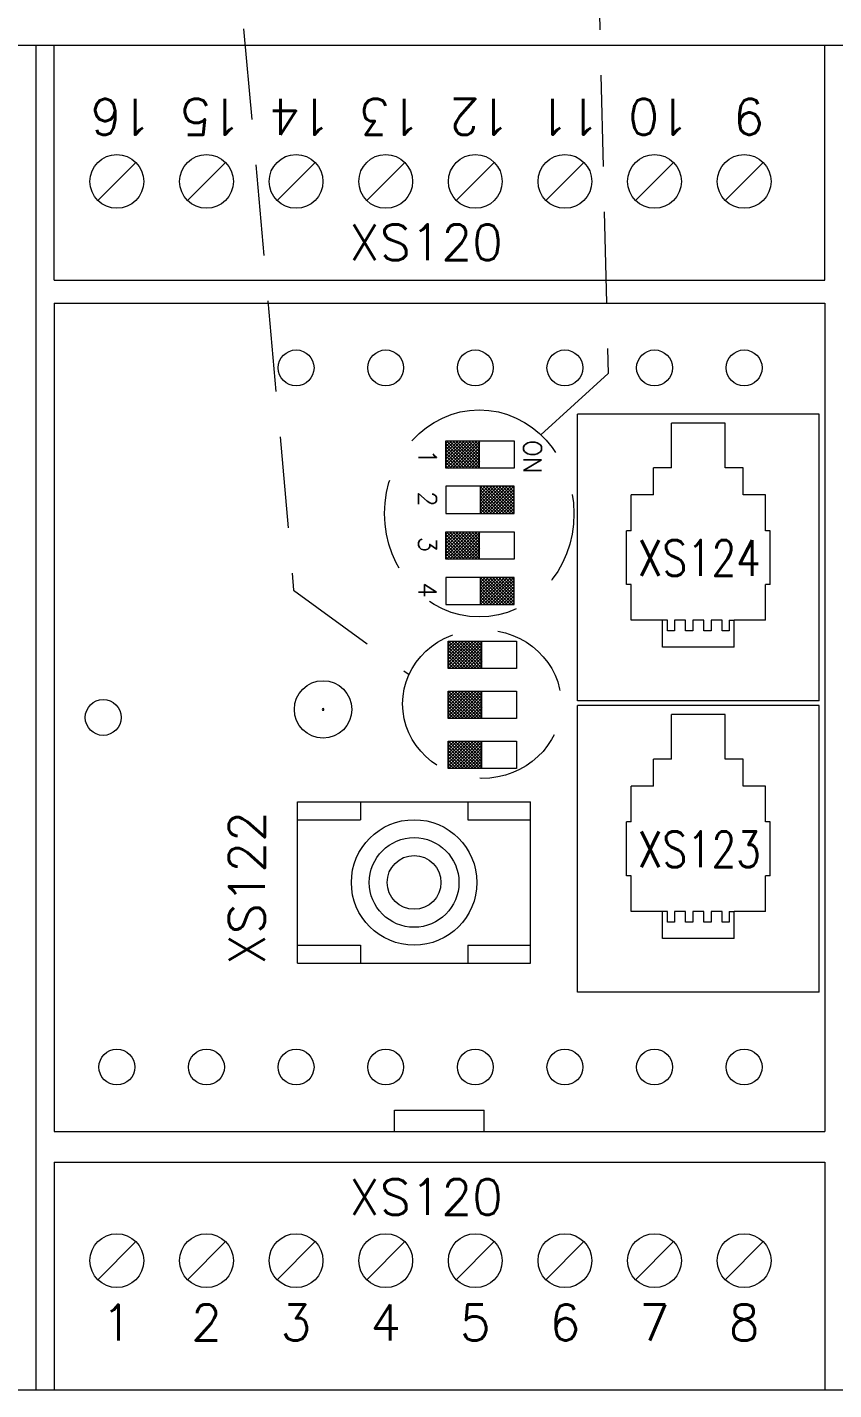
# Model space of a CAD drawing. Extents: x -2993 to 3661, y -4147 to -1441.
# Drawn here: x 3387.4 to 3432.4, y -3555.3 to -3479.3 of the extents above; entities that cross this region are included whole.
import ezdxf
from ezdxf.enums import TextEntityAlignment as Align

# ---------------------------------------------------------------- set-up
doc = ezdxf.new("R2010")
doc.units = 0
doc.header["$LTSCALE"] = 0.1
doc.header["$MEASUREMENT"] = 0
doc.linetypes.add('DASHED', pattern=[19.05, 12.7, -6.35])
doc.layers.add('LAYOUT', color=7, linetype='CONTINUOUS')
doc.layers.add('MOTMODULE', color=7, linetype='CONTINUOUS')
doc.styles.get("Standard").update_dxf_attribs({"font": 'simplex.shx'})

msp = doc.modelspace()

# ---------------------------------------------------------------- linework, layer by layer
at = {"layer": 'LAYOUT', "color": 7, "linetype": 'DASHED', "lineweight": 13, "ltscale": 4}
for p, q in [((3396.127, -3441.464), (3402.295, -3510.722)), ((3418.547, -3443.919), (3419.837, -3498.646)), ((3402.295, -3510.722), (3408.736, -3515.435))]:
    msp.add_line(p, q, dxfattribs=at)
at = {"layer": 'LAYOUT', "color": 7, "lineweight": 13, "ltscale": 4}
msp.add_line((3419.837, -3498.646), (3416.089, -3502.061), dxfattribs=at)
at = {"layer": 'LAYOUT', "color": 7, "lineweight": 13}
for p, q in [((3431.626, -3500.909), (3418.126, -3500.909)), ((3418.126, -3516.909), (3418.126, -3500.909)), ((3431.626, -3516.909), (3431.626, -3500.909)), ((3426.376, -3501.409), (3423.376, -3501.409)), ((3423.376, -3503.909), (3423.376, -3501.409)), ((3426.376, -3503.909), (3426.376, -3501.409)), ((3422.376, -3505.409), (3422.376, -3503.909)), ((3423.376, -3503.909), (3422.376, -3503.909)), ((3427.376, -3503.909), (3426.376, -3503.909)), ((3427.376, -3505.409), (3427.376, -3503.909)), ((3422.376, -3505.409), (3421.126, -3505.409)), ((3421.126, -3507.409), (3421.126, -3505.409)), ((3428.626, -3505.409), (3427.376, -3505.409)), ((3428.626, -3507.409), (3428.626, -3505.409)), ((3421.126, -3507.409), (3420.876, -3507.409)), ((3420.876, -3510.409), (3420.876, -3507.409)), ((3428.876, -3507.409), (3428.626, -3507.409)), ((3428.876, -3510.409), (3428.876, -3507.409)), ((3421.126, -3510.409), (3420.876, -3510.409)), ((3421.126, -3512.409), (3421.126, -3510.409)), ((3428.626, -3512.409), (3428.626, -3510.409)), ((3428.876, -3510.409), (3428.626, -3510.409)), ((3422.876, -3512.409), (3421.126, -3512.409)), ((3422.876, -3513.909), (3422.876, -3512.409)), ((3423.149, -3512.409), (3422.876, -3512.409)), ((3426.603, -3512.409), (3426.876, -3512.409)), ((3426.876, -3513.909), (3426.876, -3512.409)), ((3428.626, -3512.409), (3426.876, -3512.409)), ((3426.876, -3513.909), (3422.876, -3513.909)), ((3431.626, -3516.909), (3418.126, -3516.909)), ((3418.126, -3533.159), (3418.126, -3517.159)), ((3431.626, -3517.159), (3418.126, -3517.159)), ((3431.626, -3533.159), (3431.626, -3517.159)), ((3426.376, -3517.659), (3423.376, -3517.659)), ((3423.376, -3520.159), (3423.376, -3517.659)), ((3426.376, -3520.159), (3426.376, -3517.659)), ((3423.376, -3520.159), (3422.376, -3520.159)), ((3422.376, -3521.659), (3422.376, -3520.159)), ((3427.376, -3520.159), (3426.376, -3520.159)), ((3427.376, -3521.659), (3427.376, -3520.159)), ((3421.126, -3523.659), (3421.126, -3521.659)), ((3422.376, -3521.659), (3421.126, -3521.659)), ((3428.626, -3521.659), (3427.376, -3521.659)), ((3428.626, -3523.659), (3428.626, -3521.659)), ((3402.517, -3531.53), (3402.517, -3522.53)), ((3402.517, -3522.53), (3415.517, -3522.53)), ((3406.017, -3522.53), (3406.017, -3523.53)), ((3412.017, -3522.53), (3412.017, -3523.53)), ((3415.517, -3531.53), (3415.517, -3522.53)), ((3402.517, -3523.53), (3406.017, -3523.53)), ((3412.017, -3523.53), (3415.517, -3523.53)), ((3420.876, -3526.659), (3420.876, -3523.659)), ((3421.126, -3523.659), (3420.876, -3523.659)), ((3428.876, -3523.659), (3428.626, -3523.659)), ((3428.876, -3526.659), (3428.876, -3523.659)), ((3421.126, -3526.659), (3420.876, -3526.659)), ((3421.126, -3528.659), (3421.126, -3526.659)), ((3428.876, -3526.659), (3428.626, -3526.659)), ((3428.626, -3528.659), (3428.626, -3526.659)), ((3422.876, -3528.659), (3421.126, -3528.659)), ((3423.149, -3528.659), (3422.876, -3528.659)), ((3422.876, -3530.159), (3422.876, -3528.659)), ((3426.603, -3528.659), (3426.876, -3528.659)), ((3426.876, -3530.159), (3426.876, -3528.659)), ((3428.626, -3528.659), (3426.876, -3528.659)), ((3426.876, -3530.159), (3422.876, -3530.159)), ((3402.517, -3530.53), (3406.017, -3530.53)), ((3406.017, -3530.53), (3406.017, -3531.53)), ((3412.017, -3530.53), (3412.017, -3531.53)), ((3412.017, -3530.53), (3415.517, -3530.53)), ((3402.517, -3531.53), (3415.517, -3531.53)), ((3431.626, -3533.159), (3418.126, -3533.159))]:
    msp.add_line(p, q, dxfattribs=at)
at = {"layer": 'LAYOUT', "color": 7, "linetype": 'Continuous', "lineweight": 13}
for p, q in [((3410.795, -3503.916), (3410.795, -3502.392)), ((3411.649, -3502.392), (3410.795, -3503.247)), ((3411.473, -3502.392), (3410.795, -3503.07)), ((3411.296, -3502.392), (3410.795, -3502.893)), ((3411.119, -3502.392), (3410.795, -3502.717)), ((3410.942, -3502.392), (3410.795, -3502.54)), ((3410.795, -3502.392), (3414.605, -3502.392)), ((3410.795, -3502.546), (3411.657, -3503.408)), ((3410.795, -3502.723), (3411.48, -3503.408)), ((3411.826, -3502.392), (3410.81, -3503.408)), ((3410.818, -3502.392), (3411.834, -3503.408)), ((3412.003, -3502.392), (3410.987, -3503.408)), ((3410.994, -3502.392), (3412.01, -3503.408)), ((3412.18, -3502.392), (3411.164, -3503.408)), ((3411.171, -3502.392), (3412.187, -3503.408)), ((3412.356, -3502.392), (3411.34, -3503.408)), ((3411.348, -3502.392), (3412.364, -3503.408)), ((3412.533, -3502.392), (3411.517, -3503.408)), ((3411.525, -3502.392), (3412.541, -3503.408)), ((3412.675, -3502.427), (3411.694, -3503.408)), ((3411.701, -3502.392), (3412.675, -3503.366)), ((3412.675, -3502.604), (3411.871, -3503.408)), ((3411.878, -3502.392), (3412.675, -3503.19)), ((3412.675, -3502.78), (3412.048, -3503.408)), ((3412.055, -3502.392), (3412.675, -3503.013)), ((3412.232, -3502.392), (3412.675, -3502.836)), ((3412.409, -3502.392), (3412.675, -3502.659)), ((3412.585, -3502.392), (3412.675, -3502.482)), ((3412.675, -3503.916), (3412.675, -3502.392)), ((3414.605, -3502.392), (3414.605, -3503.916)), ((3410.795, -3502.9), (3411.303, -3503.408)), ((3410.795, -3503.077), (3411.126, -3503.408)), ((3410.795, -3503.253), (3410.95, -3503.408)), ((3411.164, -3503.408), (3410.795, -3503.777)), ((3410.987, -3503.408), (3410.795, -3503.6)), ((3410.81, -3503.408), (3410.795, -3503.424)), ((3410.795, -3503.43), (3411.281, -3503.916)), ((3411.34, -3503.408), (3410.832, -3503.916)), ((3410.95, -3503.408), (3411.458, -3503.916)), ((3411.517, -3503.408), (3411.009, -3503.916)), ((3411.126, -3503.408), (3411.634, -3503.916)), ((3411.694, -3503.408), (3411.186, -3503.916)), ((3411.303, -3503.408), (3411.811, -3503.916)), ((3411.871, -3503.408), (3411.363, -3503.916)), ((3411.48, -3503.408), (3411.988, -3503.916)), ((3412.048, -3503.408), (3411.54, -3503.916)), ((3411.657, -3503.408), (3412.165, -3503.916)), ((3412.224, -3503.408), (3411.716, -3503.916)), ((3411.834, -3503.408), (3412.342, -3503.916)), ((3412.401, -3503.408), (3411.893, -3503.916)), ((3412.01, -3503.408), (3412.518, -3503.916)), ((3412.578, -3503.408), (3412.07, -3503.916)), ((3412.187, -3503.408), (3412.675, -3503.897)), ((3412.675, -3502.957), (3412.224, -3503.408)), ((3412.675, -3503.488), (3412.247, -3503.916)), ((3412.364, -3503.408), (3412.675, -3503.72)), ((3412.675, -3503.134), (3412.401, -3503.408)), ((3412.541, -3503.408), (3412.675, -3503.543)), ((3412.675, -3503.311), (3412.578, -3503.408)), ((3410.795, -3503.607), (3411.104, -3503.916)), ((3410.795, -3503.784), (3410.927, -3503.916)), ((3414.605, -3503.916), (3410.795, -3503.916)), ((3412.675, -3503.664), (3412.423, -3503.916)), ((3412.675, -3503.841), (3412.6, -3503.916)), ((3414.605, -3504.932), (3410.795, -3504.932)), ((3410.795, -3504.932), (3410.795, -3506.456)), ((3413.698, -3504.932), (3412.724, -3505.906)), ((3413.521, -3504.932), (3412.724, -3505.73)), ((3413.345, -3504.932), (3412.724, -3505.553)), ((3413.168, -3504.932), (3412.724, -3505.376)), ((3412.991, -3504.932), (3412.724, -3505.199)), ((3412.814, -3504.932), (3412.724, -3505.022)), ((3412.724, -3506.456), (3412.724, -3504.932)), ((3412.724, -3504.967), (3413.706, -3505.948)), ((3413.875, -3504.932), (3412.859, -3505.948)), ((3412.866, -3504.932), (3413.882, -3505.948)), ((3414.052, -3504.932), (3413.036, -3505.948)), ((3413.043, -3504.932), (3414.059, -3505.948)), ((3414.228, -3504.932), (3413.212, -3505.948)), ((3413.22, -3504.932), (3414.236, -3505.948)), ((3414.405, -3504.932), (3413.389, -3505.948)), ((3413.397, -3504.932), (3414.413, -3505.948)), ((3414.582, -3504.932), (3413.566, -3505.948)), ((3413.573, -3504.932), (3414.589, -3505.948)), ((3414.605, -3505.086), (3413.743, -3505.948)), ((3413.75, -3504.932), (3414.605, -3505.787)), ((3413.927, -3504.932), (3414.605, -3505.61)), ((3414.104, -3504.932), (3414.605, -3505.433)), ((3414.281, -3504.932), (3414.605, -3505.257)), ((3414.457, -3504.932), (3414.605, -3505.08)), ((3414.605, -3506.456), (3414.605, -3504.932)), ((3412.724, -3505.144), (3413.529, -3505.948)), ((3412.724, -3505.32), (3413.352, -3505.948)), ((3412.724, -3505.497), (3413.175, -3505.948)), ((3412.724, -3505.674), (3412.998, -3505.948)), ((3412.724, -3505.851), (3412.822, -3505.948)), ((3414.605, -3505.263), (3413.92, -3505.948)), ((3414.605, -3505.44), (3414.096, -3505.948)), ((3414.605, -3505.617), (3414.273, -3505.948)), ((3414.605, -3505.793), (3414.45, -3505.948)), ((3410.795, -3506.456), (3414.605, -3506.456)), ((3413.212, -3505.948), (3412.724, -3506.437)), ((3413.036, -3505.948), (3412.724, -3506.26)), ((3412.859, -3505.948), (3412.724, -3506.083)), ((3412.724, -3506.028), (3413.153, -3506.456)), ((3412.724, -3506.204), (3412.976, -3506.456)), ((3412.724, -3506.381), (3412.799, -3506.456)), ((3412.822, -3505.948), (3413.33, -3506.456)), ((3413.389, -3505.948), (3412.881, -3506.456)), ((3412.998, -3505.948), (3413.506, -3506.456)), ((3413.566, -3505.948), (3413.058, -3506.456)), ((3413.175, -3505.948), (3413.683, -3506.456)), ((3413.743, -3505.948), (3413.235, -3506.456)), ((3413.352, -3505.948), (3413.86, -3506.456)), ((3413.92, -3505.948), (3413.412, -3506.456)), ((3413.529, -3505.948), (3414.037, -3506.456)), ((3414.096, -3505.948), (3413.588, -3506.456)), ((3413.706, -3505.948), (3414.214, -3506.456)), ((3414.273, -3505.948), (3413.765, -3506.456)), ((3413.882, -3505.948), (3414.39, -3506.456)), ((3414.45, -3505.948), (3413.942, -3506.456)), ((3414.059, -3505.948), (3414.567, -3506.456)), ((3414.605, -3505.97), (3414.119, -3506.456)), ((3414.236, -3505.948), (3414.605, -3506.317)), ((3414.605, -3506.147), (3414.295, -3506.456)), ((3414.413, -3505.948), (3414.605, -3506.14)), ((3414.605, -3506.324), (3414.472, -3506.456)), ((3414.589, -3505.948), (3414.605, -3505.964)), ((3410.795, -3508.996), (3410.795, -3507.472)), ((3411.649, -3507.472), (3410.795, -3508.327)), ((3411.473, -3507.472), (3410.795, -3508.15)), ((3411.296, -3507.472), (3410.795, -3507.973)), ((3411.119, -3507.472), (3410.795, -3507.797)), ((3410.942, -3507.472), (3410.795, -3507.62)), ((3410.795, -3507.472), (3414.605, -3507.472)), ((3410.795, -3507.626), (3411.657, -3508.488)), ((3410.795, -3507.803), (3411.48, -3508.488)), ((3410.795, -3507.98), (3411.303, -3508.488)), ((3410.795, -3508.157), (3411.126, -3508.488)), ((3411.826, -3507.472), (3410.81, -3508.488)), ((3410.818, -3507.472), (3411.834, -3508.488)), ((3412.003, -3507.472), (3410.987, -3508.488)), ((3410.994, -3507.472), (3412.01, -3508.488)), ((3412.18, -3507.472), (3411.164, -3508.488)), ((3411.171, -3507.472), (3412.187, -3508.488)), ((3412.356, -3507.472), (3411.34, -3508.488)), ((3411.348, -3507.472), (3412.364, -3508.488)), ((3412.533, -3507.472), (3411.517, -3508.488)), ((3411.525, -3507.472), (3412.541, -3508.488)), ((3412.675, -3507.507), (3411.694, -3508.488)), ((3411.701, -3507.472), (3412.675, -3508.446)), ((3412.675, -3507.684), (3411.871, -3508.488)), ((3411.878, -3507.472), (3412.675, -3508.27)), ((3412.675, -3507.86), (3412.048, -3508.488)), ((3412.055, -3507.472), (3412.675, -3508.093)), ((3412.675, -3508.037), (3412.224, -3508.488)), ((3412.232, -3507.472), (3412.675, -3507.916)), ((3412.409, -3507.472), (3412.675, -3507.739)), ((3412.585, -3507.472), (3412.675, -3507.562)), ((3412.675, -3508.996), (3412.675, -3507.472)), ((3414.605, -3507.472), (3414.605, -3508.996)), ((3410.795, -3508.333), (3410.95, -3508.488)), ((3411.164, -3508.488), (3410.795, -3508.857)), ((3410.987, -3508.488), (3410.795, -3508.68)), ((3410.81, -3508.488), (3410.795, -3508.504)), ((3410.795, -3508.51), (3411.281, -3508.996)), ((3410.795, -3508.687), (3411.104, -3508.996)), ((3410.795, -3508.864), (3410.927, -3508.996)), ((3411.34, -3508.488), (3410.832, -3508.996)), ((3410.95, -3508.488), (3411.458, -3508.996)), ((3411.517, -3508.488), (3411.009, -3508.996)), ((3411.126, -3508.488), (3411.634, -3508.996)), ((3411.694, -3508.488), (3411.186, -3508.996)), ((3411.303, -3508.488), (3411.811, -3508.996)), ((3411.871, -3508.488), (3411.363, -3508.996)), ((3411.48, -3508.488), (3411.988, -3508.996)), ((3412.048, -3508.488), (3411.54, -3508.996)), ((3411.657, -3508.488), (3412.165, -3508.996)), ((3412.224, -3508.488), (3411.716, -3508.996)), ((3411.834, -3508.488), (3412.342, -3508.996)), ((3412.401, -3508.488), (3411.893, -3508.996)), ((3412.01, -3508.488), (3412.518, -3508.996)), ((3412.578, -3508.488), (3412.07, -3508.996)), ((3412.187, -3508.488), (3412.675, -3508.977)), ((3412.675, -3508.568), (3412.247, -3508.996)), ((3412.364, -3508.488), (3412.675, -3508.8)), ((3412.675, -3508.214), (3412.401, -3508.488)), ((3412.675, -3508.744), (3412.423, -3508.996)), ((3412.541, -3508.488), (3412.675, -3508.623)), ((3412.675, -3508.391), (3412.578, -3508.488)), ((3414.605, -3508.996), (3410.795, -3508.996)), ((3412.675, -3508.921), (3412.6, -3508.996)), ((3414.605, -3510.012), (3410.795, -3510.012)), ((3410.795, -3510.012), (3410.795, -3511.536)), ((3412.724, -3511.536), (3412.724, -3510.012)), ((3413.698, -3510.012), (3412.724, -3510.986)), ((3413.521, -3510.012), (3412.724, -3510.81)), ((3413.345, -3510.012), (3412.724, -3510.633)), ((3413.168, -3510.012), (3412.724, -3510.456)), ((3412.991, -3510.012), (3412.724, -3510.279)), ((3412.814, -3510.012), (3412.724, -3510.102)), ((3412.724, -3510.047), (3413.706, -3511.028)), ((3412.724, -3510.224), (3413.529, -3511.028)), ((3412.724, -3510.4), (3413.352, -3511.028)), ((3413.875, -3510.012), (3412.859, -3511.028)), ((3412.866, -3510.012), (3413.882, -3511.028)), ((3414.052, -3510.012), (3413.036, -3511.028)), ((3413.043, -3510.012), (3414.059, -3511.028)), ((3414.228, -3510.012), (3413.212, -3511.028)), ((3413.22, -3510.012), (3414.236, -3511.028)), ((3414.405, -3510.012), (3413.389, -3511.028)), ((3413.397, -3510.012), (3414.413, -3511.028)), ((3414.582, -3510.012), (3413.566, -3511.028)), ((3413.573, -3510.012), (3414.589, -3511.028)), ((3414.605, -3510.166), (3413.743, -3511.028)), ((3413.75, -3510.012), (3414.605, -3510.867)), ((3414.605, -3510.343), (3413.92, -3511.028)), ((3413.927, -3510.012), (3414.605, -3510.69)), ((3414.104, -3510.012), (3414.605, -3510.513)), ((3414.281, -3510.012), (3414.605, -3510.337)), ((3414.457, -3510.012), (3414.605, -3510.16)), ((3414.605, -3511.536), (3414.605, -3510.012)), ((3412.724, -3510.577), (3413.175, -3511.028)), ((3412.724, -3510.754), (3412.998, -3511.028)), ((3412.724, -3510.931), (3412.822, -3511.028)), ((3413.212, -3511.028), (3412.724, -3511.517)), ((3413.036, -3511.028), (3412.724, -3511.34)), ((3412.859, -3511.028), (3412.724, -3511.163)), ((3412.724, -3511.108), (3413.153, -3511.536)), ((3412.822, -3511.028), (3413.33, -3511.536)), ((3413.389, -3511.028), (3412.881, -3511.536)), ((3412.998, -3511.028), (3413.506, -3511.536)), ((3413.566, -3511.028), (3413.058, -3511.536)), ((3413.175, -3511.028), (3413.683, -3511.536)), ((3413.743, -3511.028), (3413.235, -3511.536)), ((3413.352, -3511.028), (3413.86, -3511.536)), ((3413.92, -3511.028), (3413.412, -3511.536)), ((3413.529, -3511.028), (3414.037, -3511.536)), ((3414.096, -3511.028), (3413.588, -3511.536)), ((3413.706, -3511.028), (3414.214, -3511.536)), ((3414.273, -3511.028), (3413.765, -3511.536)), ((3413.882, -3511.028), (3414.39, -3511.536)), ((3414.45, -3511.028), (3413.942, -3511.536)), ((3414.059, -3511.028), (3414.567, -3511.536)), ((3414.605, -3510.52), (3414.096, -3511.028)), ((3414.605, -3511.05), (3414.119, -3511.536)), ((3414.236, -3511.028), (3414.605, -3511.397)), ((3414.605, -3510.697), (3414.273, -3511.028)), ((3414.413, -3511.028), (3414.605, -3511.22)), ((3414.605, -3510.873), (3414.45, -3511.028)), ((3414.589, -3511.028), (3414.605, -3511.044)), ((3410.795, -3511.536), (3414.605, -3511.536)), ((3412.724, -3511.284), (3412.976, -3511.536)), ((3412.724, -3511.461), (3412.799, -3511.536)), ((3414.605, -3511.227), (3414.295, -3511.536)), ((3414.605, -3511.404), (3414.472, -3511.536)), ((3423.149, -3512.993), (3423.149, -3512.409)), ((3423.555, -3512.409), (3423.555, -3512.993)), ((3424.165, -3512.409), (3423.555, -3512.409)), ((3424.165, -3512.993), (3424.165, -3512.409)), ((3425.181, -3512.409), (3424.571, -3512.409)), ((3424.571, -3512.409), (3424.571, -3512.993)), ((3425.181, -3512.993), (3425.181, -3512.409)), ((3426.197, -3512.409), (3425.587, -3512.409)), ((3425.587, -3512.409), (3425.587, -3512.993)), ((3426.197, -3512.993), (3426.197, -3512.409)), ((3426.603, -3512.409), (3426.603, -3512.993)), ((3423.555, -3512.993), (3423.149, -3512.993)), ((3424.571, -3512.993), (3424.165, -3512.993)), ((3425.587, -3512.993), (3425.181, -3512.993)), ((3426.603, -3512.993), (3426.197, -3512.993)), ((3410.922, -3515.092), (3410.922, -3513.568)), ((3411.776, -3513.568), (3410.922, -3514.423)), ((3411.6, -3513.568), (3410.922, -3514.246)), ((3411.423, -3513.568), (3410.922, -3514.069)), ((3411.246, -3513.568), (3410.922, -3513.893)), ((3411.069, -3513.568), (3410.922, -3513.716)), ((3410.922, -3513.568), (3414.732, -3513.568)), ((3410.922, -3513.722), (3411.784, -3514.584)), ((3410.922, -3513.899), (3411.607, -3514.584)), ((3410.922, -3514.076), (3411.43, -3514.584)), ((3411.953, -3513.568), (3410.937, -3514.584)), ((3410.944, -3513.568), (3411.96, -3514.584)), ((3412.13, -3513.568), (3411.114, -3514.584)), ((3411.121, -3513.568), (3412.137, -3514.584)), ((3412.307, -3513.568), (3411.291, -3514.584)), ((3411.298, -3513.568), (3412.314, -3514.584)), ((3412.483, -3513.568), (3411.467, -3514.584)), ((3411.475, -3513.568), (3412.491, -3514.584)), ((3412.66, -3513.568), (3411.644, -3514.584)), ((3411.652, -3513.568), (3412.668, -3514.584)), ((3412.802, -3513.603), (3411.821, -3514.584)), ((3411.828, -3513.568), (3412.802, -3514.542)), ((3412.802, -3513.78), (3411.998, -3514.584)), ((3412.005, -3513.568), (3412.802, -3514.366)), ((3412.802, -3513.956), (3412.175, -3514.584)), ((3412.182, -3513.568), (3412.802, -3514.189)), ((3412.802, -3514.133), (3412.351, -3514.584)), ((3412.359, -3513.568), (3412.802, -3514.012)), ((3412.535, -3513.568), (3412.802, -3513.835)), ((3412.712, -3513.568), (3412.802, -3513.658)), ((3412.802, -3515.092), (3412.802, -3513.568)), ((3414.732, -3513.568), (3414.732, -3515.092)), ((3410.922, -3514.253), (3411.253, -3514.584)), ((3410.922, -3514.429), (3411.077, -3514.584)), ((3411.291, -3514.584), (3410.922, -3514.953)), ((3411.114, -3514.584), (3410.922, -3514.776)), ((3410.937, -3514.584), (3410.922, -3514.6)), ((3410.922, -3514.606), (3411.408, -3515.092)), ((3410.922, -3514.783), (3411.231, -3515.092)), ((3410.922, -3514.96), (3411.054, -3515.092)), ((3411.467, -3514.584), (3410.959, -3515.092)), ((3411.077, -3514.584), (3411.585, -3515.092)), ((3411.644, -3514.584), (3411.136, -3515.092)), ((3411.253, -3514.584), (3411.761, -3515.092)), ((3411.821, -3514.584), (3411.313, -3515.092)), ((3411.43, -3514.584), (3411.938, -3515.092)), ((3411.998, -3514.584), (3411.49, -3515.092)), ((3411.607, -3514.584), (3412.115, -3515.092)), ((3412.175, -3514.584), (3411.667, -3515.092)), ((3411.784, -3514.584), (3412.292, -3515.092)), ((3412.351, -3514.584), (3411.843, -3515.092)), ((3411.96, -3514.584), (3412.468, -3515.092)), ((3412.528, -3514.584), (3412.02, -3515.092)), ((3412.137, -3514.584), (3412.645, -3515.092)), ((3412.705, -3514.584), (3412.197, -3515.092)), ((3412.314, -3514.584), (3412.802, -3515.073)), ((3412.802, -3514.664), (3412.374, -3515.092)), ((3412.491, -3514.584), (3412.802, -3514.896)), ((3412.802, -3514.31), (3412.528, -3514.584)), ((3412.802, -3514.84), (3412.55, -3515.092)), ((3412.668, -3514.584), (3412.802, -3514.719)), ((3412.802, -3514.487), (3412.705, -3514.584)), ((3414.732, -3515.092), (3410.922, -3515.092)), ((3412.802, -3515.017), (3412.727, -3515.092)), ((3410.922, -3517.886), (3410.922, -3516.362)), ((3411.776, -3516.362), (3410.922, -3517.217)), ((3411.6, -3516.362), (3410.922, -3517.04)), ((3411.423, -3516.362), (3410.922, -3516.863)), ((3411.246, -3516.362), (3410.922, -3516.687)), ((3411.069, -3516.362), (3410.922, -3516.51)), ((3410.922, -3516.362), (3414.732, -3516.362)), ((3410.922, -3516.516), (3411.784, -3517.378)), ((3411.953, -3516.362), (3410.937, -3517.378)), ((3410.944, -3516.362), (3411.96, -3517.378)), ((3412.13, -3516.362), (3411.114, -3517.378)), ((3411.121, -3516.362), (3412.137, -3517.378)), ((3412.307, -3516.362), (3411.291, -3517.378)), ((3411.298, -3516.362), (3412.314, -3517.378)), ((3412.483, -3516.362), (3411.467, -3517.378)), ((3411.475, -3516.362), (3412.491, -3517.378)), ((3412.66, -3516.362), (3411.644, -3517.378)), ((3411.652, -3516.362), (3412.668, -3517.378)), ((3412.802, -3516.397), (3411.821, -3517.378)), ((3411.828, -3516.362), (3412.802, -3517.336)), ((3412.005, -3516.362), (3412.802, -3517.16)), ((3412.182, -3516.362), (3412.802, -3516.983)), ((3412.359, -3516.362), (3412.802, -3516.806)), ((3412.535, -3516.362), (3412.802, -3516.629)), ((3412.712, -3516.362), (3412.802, -3516.452)), ((3412.802, -3517.886), (3412.802, -3516.362)), ((3414.732, -3516.362), (3414.732, -3517.886)), ((3410.922, -3516.693), (3411.607, -3517.378)), ((3410.922, -3516.87), (3411.43, -3517.378)), ((3410.922, -3517.047), (3411.253, -3517.378)), ((3410.922, -3517.223), (3411.077, -3517.378)), ((3412.802, -3516.574), (3411.998, -3517.378)), ((3412.802, -3516.75), (3412.175, -3517.378)), ((3412.802, -3516.927), (3412.351, -3517.378)), ((3412.802, -3517.104), (3412.528, -3517.378)), ((3411.291, -3517.378), (3410.922, -3517.747)), ((3411.114, -3517.378), (3410.922, -3517.57)), ((3410.937, -3517.378), (3410.922, -3517.394)), ((3410.922, -3517.4), (3411.408, -3517.886)), ((3410.922, -3517.577), (3411.231, -3517.886)), ((3410.922, -3517.754), (3411.054, -3517.886)), ((3414.732, -3517.886), (3410.922, -3517.886)), ((3411.467, -3517.378), (3410.959, -3517.886)), ((3411.077, -3517.378), (3411.585, -3517.886)), ((3411.644, -3517.378), (3411.136, -3517.886)), ((3411.253, -3517.378), (3411.761, -3517.886)), ((3411.821, -3517.378), (3411.313, -3517.886)), ((3411.43, -3517.378), (3411.938, -3517.886)), ((3411.998, -3517.378), (3411.49, -3517.886)), ((3411.607, -3517.378), (3412.115, -3517.886)), ((3412.175, -3517.378), (3411.667, -3517.886)), ((3411.784, -3517.378), (3412.292, -3517.886)), ((3412.351, -3517.378), (3411.843, -3517.886)), ((3411.96, -3517.378), (3412.468, -3517.886)), ((3412.528, -3517.378), (3412.02, -3517.886)), ((3412.137, -3517.378), (3412.645, -3517.886)), ((3412.705, -3517.378), (3412.197, -3517.886)), ((3412.314, -3517.378), (3412.802, -3517.867)), ((3412.802, -3517.458), (3412.374, -3517.886)), ((3412.491, -3517.378), (3412.802, -3517.69)), ((3412.802, -3517.634), (3412.55, -3517.886)), ((3412.668, -3517.378), (3412.802, -3517.513)), ((3412.802, -3517.281), (3412.705, -3517.378)), ((3412.802, -3517.811), (3412.727, -3517.886)), ((3410.922, -3520.68), (3410.922, -3519.156)), ((3411.776, -3519.156), (3410.922, -3520.011)), ((3411.6, -3519.156), (3410.922, -3519.834)), ((3411.423, -3519.156), (3410.922, -3519.657)), ((3411.246, -3519.156), (3410.922, -3519.481)), ((3411.069, -3519.156), (3410.922, -3519.304)), ((3410.922, -3519.156), (3414.732, -3519.156)), ((3410.922, -3519.31), (3411.784, -3520.172)), ((3410.922, -3519.487), (3411.607, -3520.172)), ((3411.953, -3519.156), (3410.937, -3520.172)), ((3410.944, -3519.156), (3411.96, -3520.172)), ((3412.13, -3519.156), (3411.114, -3520.172)), ((3411.121, -3519.156), (3412.137, -3520.172)), ((3412.307, -3519.156), (3411.291, -3520.172)), ((3411.298, -3519.156), (3412.314, -3520.172)), ((3412.483, -3519.156), (3411.467, -3520.172)), ((3411.475, -3519.156), (3412.491, -3520.172)), ((3412.66, -3519.156), (3411.644, -3520.172)), ((3411.652, -3519.156), (3412.668, -3520.172)), ((3412.802, -3519.191), (3411.821, -3520.172)), ((3411.828, -3519.156), (3412.802, -3520.13)), ((3412.802, -3519.368), (3411.998, -3520.172)), ((3412.005, -3519.156), (3412.802, -3519.954)), ((3412.802, -3519.544), (3412.175, -3520.172)), ((3412.182, -3519.156), (3412.802, -3519.777)), ((3412.359, -3519.156), (3412.802, -3519.6)), ((3412.535, -3519.156), (3412.802, -3519.423)), ((3412.712, -3519.156), (3412.802, -3519.246)), ((3412.802, -3520.68), (3412.802, -3519.156)), ((3414.732, -3519.156), (3414.732, -3520.68)), ((3410.922, -3519.664), (3411.43, -3520.172)), ((3410.922, -3519.841), (3411.253, -3520.172)), ((3410.922, -3520.017), (3411.077, -3520.172)), ((3411.291, -3520.172), (3410.922, -3520.541)), ((3411.114, -3520.172), (3410.922, -3520.364)), ((3410.937, -3520.172), (3410.922, -3520.188)), ((3410.922, -3520.194), (3411.408, -3520.68)), ((3411.467, -3520.172), (3410.959, -3520.68)), ((3411.077, -3520.172), (3411.585, -3520.68)), ((3411.644, -3520.172), (3411.136, -3520.68)), ((3411.253, -3520.172), (3411.761, -3520.68)), ((3411.821, -3520.172), (3411.313, -3520.68)), ((3411.43, -3520.172), (3411.938, -3520.68)), ((3411.998, -3520.172), (3411.49, -3520.68)), ((3411.607, -3520.172), (3412.115, -3520.68)), ((3412.175, -3520.172), (3411.667, -3520.68)), ((3411.784, -3520.172), (3412.292, -3520.68)), ((3412.351, -3520.172), (3411.843, -3520.68)), ((3411.96, -3520.172), (3412.468, -3520.68)), ((3412.528, -3520.172), (3412.02, -3520.68)), ((3412.137, -3520.172), (3412.645, -3520.68)), ((3412.705, -3520.172), (3412.197, -3520.68)), ((3412.314, -3520.172), (3412.802, -3520.661)), ((3412.802, -3519.721), (3412.351, -3520.172)), ((3412.802, -3520.252), (3412.374, -3520.68)), ((3412.491, -3520.172), (3412.802, -3520.484)), ((3412.802, -3519.898), (3412.528, -3520.172)), ((3412.668, -3520.172), (3412.802, -3520.307)), ((3412.802, -3520.075), (3412.705, -3520.172)), ((3410.922, -3520.371), (3411.231, -3520.68)), ((3410.922, -3520.548), (3411.054, -3520.68)), ((3414.732, -3520.68), (3410.922, -3520.68)), ((3412.802, -3520.428), (3412.55, -3520.68)), ((3412.802, -3520.605), (3412.727, -3520.68)), ((3423.149, -3529.243), (3423.149, -3528.659)), ((3424.165, -3528.659), (3423.555, -3528.659)), ((3423.555, -3528.659), (3423.555, -3529.243)), ((3424.165, -3529.243), (3424.165, -3528.659)), ((3425.181, -3528.659), (3424.571, -3528.659)), ((3424.571, -3528.659), (3424.571, -3529.243)), ((3425.181, -3529.243), (3425.181, -3528.659)), ((3425.587, -3528.659), (3425.587, -3529.243)), ((3426.197, -3528.659), (3425.587, -3528.659)), ((3426.197, -3529.243), (3426.197, -3528.659)), ((3426.603, -3528.659), (3426.603, -3529.243)), ((3423.555, -3529.243), (3423.149, -3529.243)), ((3424.571, -3529.243), (3424.165, -3529.243)), ((3425.587, -3529.243), (3425.181, -3529.243)), ((3426.603, -3529.243), (3426.197, -3529.243))]:
    msp.add_line(p, q, dxfattribs=at)
for radius in [3.5, 1.5]:
    msp.add_circle((3409.017, -3527.03), radius, dxfattribs=at)
at = {"layer": 'LAYOUT', "color": 7, "lineweight": 13}
msp.add_circle((3409.017, -3527.03), 2.5, dxfattribs=at)
for start, end in [(0, 180), (180, 0)]:
    msp.add_arc((3403.937, -3517.378), 0.05, start, end, dxfattribs=at)
at = {"layer": 'LAYOUT', "color": 7, "linetype": 'DASHED', "lineweight": 13, "ltscale": 4}
for centre, major_axis, ratio in [((3412.653, -3506.448), (0, 5.776), 0.914373), ((3412.801, -3517.076), (-4.425, 0.005), 0.938062)]:
    msp.add_ellipse(centre, major_axis=major_axis, ratio=ratio, dxfattribs=at)
at = {"layer": 'MOTMODULE', "color": 7, "lineweight": 13}
for p, q in [((3342.932, -3480.328), (3387.932, -3480.328)), ((3387.932, -3555.328), (3387.932, -3480.328)), ((3387.932, -3555.328), (3387.932, -3480.328)), ((3387.932, -3555.328), (3387.932, -3480.328)), ((3387.932, -3555.328), (3387.932, -3480.328)), ((3387.932, -3555.328), (3387.932, -3480.328)), ((3387.932, -3555.328), (3387.932, -3480.328)), ((3387.932, -3555.328), (3387.932, -3480.328)), ((3387.932, -3480.328), (3432.932, -3480.328)), ((3387.932, -3480.328), (3388.932, -3480.328)), ((3388.932, -3493.428), (3388.932, -3480.328)), ((3431.932, -3493.428), (3431.932, -3480.328)), ((3391.371, -3488.989), (3393.492, -3486.868)), ((3396.371, -3488.989), (3398.492, -3486.868)), ((3401.371, -3488.989), (3403.492, -3486.868)), ((3406.371, -3488.989), (3408.492, -3486.868)), ((3411.371, -3488.989), (3413.492, -3486.868)), ((3416.371, -3488.989), (3418.492, -3486.868)), ((3421.371, -3488.989), (3423.492, -3486.868)), ((3426.371, -3488.989), (3428.492, -3486.868)), ((3388.932, -3493.428), (3431.932, -3493.428)), ((3388.932, -3494.728), (3388.932, -3540.928)), ((3388.932, -3494.728), (3431.932, -3494.728)), ((3431.932, -3494.728), (3431.932, -3540.928)), ((3407.932, -3539.728), (3412.932, -3539.728)), ((3407.932, -3540.928), (3407.932, -3539.728)), ((3412.932, -3540.928), (3412.932, -3539.728)), ((3388.932, -3540.928), (3431.932, -3540.928)), ((3388.932, -3542.628), (3431.932, -3542.628)), ((3388.932, -3542.628), (3388.932, -3555.328)), ((3431.932, -3542.628), (3431.932, -3555.328)), ((3391.371, -3549.189), (3393.492, -3547.068)), ((3396.371, -3549.189), (3398.492, -3547.068)), ((3401.371, -3549.189), (3403.492, -3547.068)), ((3406.371, -3549.189), (3408.492, -3547.068)), ((3411.371, -3549.189), (3413.492, -3547.068)), ((3416.371, -3549.189), (3418.492, -3547.068)), ((3421.371, -3549.189), (3423.492, -3547.068)), ((3426.371, -3549.189), (3428.492, -3547.068)), ((3342.932, -3555.328), (3387.932, -3555.328)), ((3342.932, -3555.328), (3387.932, -3555.328)), ((3387.932, -3555.328), (3432.932, -3555.328)), ((3387.932, -3555.328), (3432.932, -3555.328))]:
    msp.add_line(p, q, dxfattribs=at)
for centre, radius in [((3392.432, -3487.928), 1.5), ((3397.432, -3487.928), 1.5), ((3402.432, -3487.928), 1.5), ((3407.432, -3487.928), 1.5), ((3412.432, -3487.928), 1.5), ((3417.432, -3487.928), 1.5), ((3422.432, -3487.928), 1.5), ((3427.432, -3487.928), 1.5), ((3402.432, -3498.328), 1), ((3407.432, -3498.328), 1), ((3412.432, -3498.328), 1), ((3417.432, -3498.328), 1), ((3422.432, -3498.328), 1), ((3427.432, -3498.328), 1), ((3403.937, -3517.378), 1.6), ((3391.671, -3517.828), 1), ((3392.432, -3537.328), 1), ((3397.432, -3537.328), 1), ((3402.432, -3537.328), 1), ((3407.432, -3537.328), 1), ((3412.432, -3537.328), 1), ((3417.432, -3537.328), 1), ((3422.432, -3537.328), 1), ((3427.432, -3537.328), 1), ((3392.432, -3548.128), 1.5), ((3397.432, -3548.128), 1.5), ((3402.432, -3548.128), 1.5), ((3407.432, -3548.128), 1.5), ((3412.432, -3548.128), 1.5), ((3417.432, -3548.128), 1.5), ((3422.432, -3548.128), 1.5), ((3427.432, -3548.128), 1.5)]:
    msp.add_circle(centre, radius, dxfattribs=at)

# ---------------------------------------------------------------- texts
at = {"layer": 'LAYOUT', "color": 7, "linetype": 'Continuous', "lineweight": 13}
for s, p in [('ON', (3415.127, -3502.346)), ('1', (3409.268, -3502.862)), ('2', (3409.268, -3505.21)), ('3', (3409.268, -3507.75)), ('4', (3409.268, -3510.29))]:
    msp.add_text(s, height=1, rotation=270, dxfattribs=at).set_placement(p)
at = {"layer": 'MOTMODULE', "color": 7, "lineweight": 13, "text_generation_flag": 6}
for s, p in [('16', (3392.682, -3483.328)), ('15', (3397.682, -3483.328)), ('14', (3402.682, -3483.328)), ('13', (3407.682, -3483.328)), ('12', (3412.682, -3483.328)), ('11', (3417.682, -3483.328)), ('10', (3422.682, -3483.328)), ('9', (3427.682, -3483.328))]:
    msp.add_text(s, height=2, dxfattribs=at).set_placement(p, align=Align.CENTER)
at = {"layer": 'MOTMODULE', "color": 7, "lineweight": 13}
for s, p in [('XS120', (3409.682, -3492.328)), ('XS120', (3409.682, -3545.578)), ('1', (3392.432, -3552.578)), ('2', (3397.432, -3552.578)), ('3', (3402.432, -3552.578)), ('4', (3407.432, -3552.578)), ('5', (3412.432, -3552.578)), ('6', (3417.432, -3552.578)), ('7', (3422.432, -3552.578)), ('8', (3427.432, -3552.578))]:
    msp.add_text(s, height=2, dxfattribs=at).set_placement(p, align=Align.CENTER)
at = {"layer": 'MOTMODULE', "color": 7, "lineweight": 13, "width": 0.8}
for s, p in [('XS124', (3424.932, -3508.93)), ('XS123', (3424.932, -3525.18))]:
    msp.add_text(s, height=2, dxfattribs=at).set_placement(p, align=Align.MIDDLE_CENTER)
at = {"layer": 'MOTMODULE', "color": 7, "lineweight": 13}
msp.add_text('XS122', height=2, rotation=90, dxfattribs=at).set_placement((3399.682, -3527.34), align=Align.MIDDLE_CENTER)

doc.saveas('drawing.dxf')
